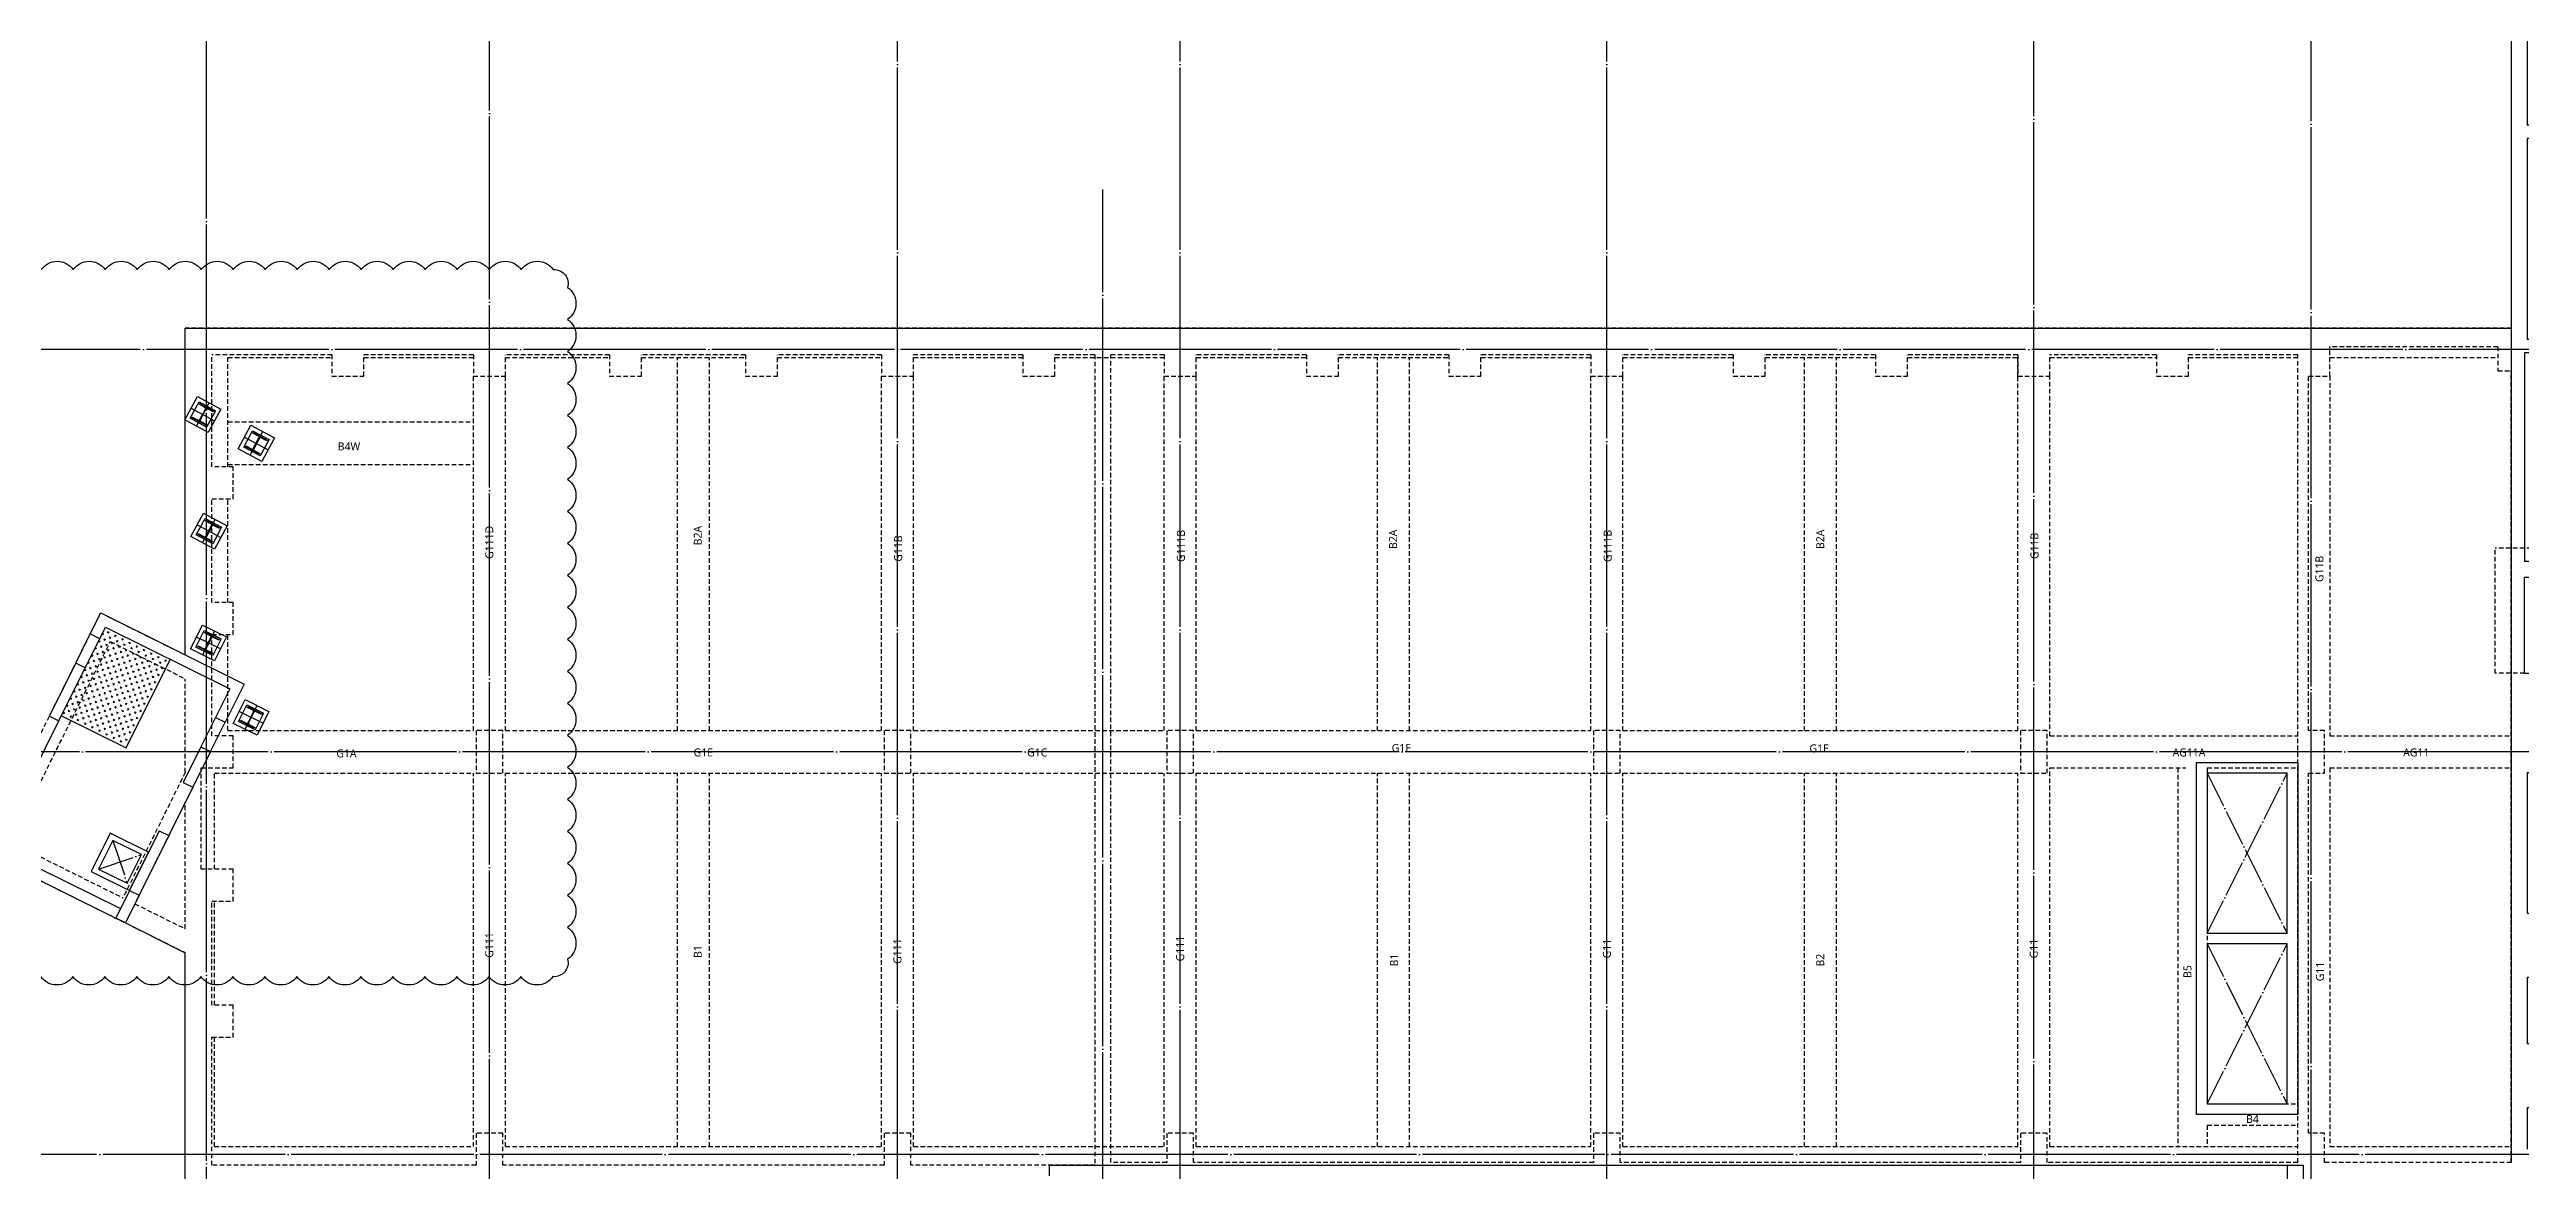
# Model space of a CAD drawing. Header units: millimetres. Extents: x 317501 to 2277231, y -321722 to 1186893.
# Drawn here: x 1524675 to 1570997, y 843628 to 864653 of the extents above; entities that cross this region are included whole.
import ezdxf
from ezdxf.enums import TextEntityAlignment as Align

# ---------------------------------------------------------------- set-up
doc = ezdxf.new("R2010")
doc.units = ezdxf.units.MM
doc.header["$LTSCALE"] = 57
for name, pattern in [('XS-지하주차장$0$CEN', [62, 60, -1, 0, -1]), ('XS-지하주차장$0$DDOT', [14, 12, -1, 0, -1]), ('XS-지하주차장$0$HID', [2.3, 1.5, -0.8])]:
    doc.linetypes.add(name, pattern=pattern)
for name, color, linetype, plot in [('XS-지하주차장$0$220126', 20, 'Continuous', False), ('XS-지하주차장$0$B-TEXT', 7, 'Continuous', False), ('XS-지하주차장$0$DEFPOINT', 144, 'Continuous', False), ('XS-지하주차장$0$G-TEXT', 3, 'Continuous', False)]:
    doc.layers.add(name, color=color, linetype=linetype, plot=plot)
for name, color, linetype in [('XS-지하주차장$0$A-STL', 3, 'Continuous'), ('XS-지하주차장$0$AWG', 5, 'XS-지하주차장$0$HID'), ('XS-지하주차장$0$B', 9, 'XS-지하주차장$0$HID'), ('XS-지하주차장$0$CEN-P', 14, 'XS-지하주차장$0$CEN'), ('XS-지하주차장$0$CROSS', 15, 'Continuous'), ('XS-지하주차장$0$DA', 7, 'XS-지하주차장$0$HID'), ('XS-지하주차장$0$EL7', 7, 'Continuous'), ('XS-지하주차장$0$G', 4, 'XS-지하주차장$0$HID'), ('XS-지하주차장$0$OPEN', 9, 'XS-지하주차장$0$DDOT'), ('XS-지하주차장$0$PL', 7, 'Continuous'), ('XS-지하주차장$0$RAMP', 7, 'Continuous'), ('XS-지하주차장$0$SLAB', 3, 'Continuous'), ('XS-지하주차장$0$W1', 2, 'Continuous'), ('XS-지하주차장$0$W1-H', 11, 'XS-지하주차장$0$HID'), ('XS-지하주차장$0$W11', 40, 'Continuous'), ('XS-지하주차장$0$WG', 6, 'XS-지하주차장$0$HID'), ('XS-지하주차장$0$점검구', 7, 'Continuous')]:
    doc.layers.add(name, color=color, linetype=linetype)
doc.styles.add('XS-지하주차장$0$맑은 고딕', font='malgun.ttf')

# ---------------------------------------------------------------- blocks, each defined once
blk = doc.blocks.new('XS-지하주차장$0$B1-W')
at = {"layer": 'XS-지하주차장$0$W1-H'}
for p, q in [((42900, 140730), (42900, 129110)), ((42900, 129110), (-700, 129110)), ((-700, 122980), (-700, 129110)), ((2050, 128610), (-200, 128610)), ((-200, 126510), (-200, 128610)), ((2050, 128610), (2050, 128210)), ((4700, 128610), (2650, 128610)), ((2650, 128210), (2650, 128610)), ((4700, 128610), (4700, 128210)), ((7250, 128610), (5300, 128610)), ((5300, 128210), (5300, 128610)), ((7250, 128610), (7250, 128210)), ((9800, 128610), (7850, 128610)), ((7850, 128210), (7850, 128610)), ((9800, 128610), (9800, 128210)), ((12350, 128610), (10400, 128610)), ((10400, 128210), (10400, 128610)), ((12350, 128610), (12350, 128210)), ((15000, 128610), (12950, 128610)), ((12950, 128210), (12950, 128610)), ((15000, 128610), (15000, 128210)), ((16350, 128610), (15600, 128610)), ((15600, 128210), (15600, 128610)), ((16350, 128610), (16350, 113410)), ((17650, 128610), (16650, 128610)), ((16650, 113460), (16650, 128610)), ((17650, 128610), (17650, 128210)), ((20315, 128610), (18250, 128610)), ((18250, 128210), (18250, 128610)), ((20315, 128610), (20315, 128210)), ((22985, 128610), (20915, 128610)), ((20915, 128210), (20915, 128610)), ((22985, 128610), (22985, 128210)), ((25650, 128610), (23585, 128610)), ((23585, 128210), (23585, 128610)), ((25650, 128610), (25650, 128210)), ((28315, 128610), (26250, 128610)), ((26250, 128210), (26250, 128610)), ((28315, 128610), (28315, 128210)), ((30985, 128610), (28915, 128610)), ((28915, 128210), (28915, 128610)), ((30985, 128610), (30985, 128210)), ((33650, 128610), (31585, 128610)), ((31585, 128210), (31585, 128610)), ((33650, 128610), (33650, 128210)), ((36250, 128610), (34250, 128610)), ((34250, 128210), (34250, 128610)), ((36250, 128610), (36250, 128210)), ((38900, 128610), (36850, 128610)), ((36850, 128210), (36850, 128610)), ((38900, 113460), (38900, 128610)), ((42650, 128760), (39500, 128760)), ((39500, 128210), (39500, 128760)), ((42650, 128760), (42650, 128310)), ((2050, 128210), (2650, 128210)), ((4700, 128210), (5300, 128210)), ((7250, 128210), (7850, 128210)), ((9800, 128210), (10400, 128210)), ((12350, 128210), (12950, 128210)), ((15000, 128210), (15600, 128210)), ((17650, 128210), (18250, 128210)), ((20315, 128210), (20915, 128210)), ((22985, 128210), (23585, 128210)), ((25650, 128210), (26250, 128210)), ((28315, 128210), (28915, 128210)), ((30985, 128210), (31585, 128210)), ((33650, 128210), (34250, 128210)), ((36250, 128210), (36850, 128210)), ((39100, 121560), (39100, 128210)), ((39100, 128210), (39500, 128210)), ((42650, 128310), (42900, 128310)), ((42900, 113460), (42900, 128310)), ((200, 126510), (-200, 126510)), ((200, 125910), (200, 126510)), ((-200, 123960), (-200, 125910)), ((-200, 125910), (200, 125910)), ((-4510, 119290), (-2286, 123767)), ((-2286, 123767), (-700, 122980)), ((200, 123960), (-200, 123960)), ((200, 123360), (200, 123960)), ((-3930, 119559), (-2105, 123231)), ((-2105, 123231), (-700, 122533)), ((-200, 121460), (-200, 123360)), ((-200, 123360), (200, 123360)), ((-700, 120778), (-700, 122533)), ((200, 121460), (-200, 121460)), ((200, 120860), (200, 121460)), ((5250, 121560), (4750, 121560)), ((4750, 121560), (4750, 120760)), ((5250, 120760), (5250, 121560)), ((12900, 121560), (12400, 121560)), ((12400, 121560), (12400, 120760)), ((12900, 120760), (12900, 121560)), ((18200, 121560), (17700, 121560)), ((17700, 121560), (17700, 120760)), ((18200, 120760), (18200, 121560)), ((26200, 121560), (25700, 121560)), ((25700, 121560), (25700, 120760)), ((26200, 120760), (26200, 121560)), ((34200, 121560), (33700, 121560)), ((33700, 121560), (33700, 120760)), ((34200, 120760), (34200, 121560)), ((39400, 121560), (39100, 121560)), ((39400, 120760), (39400, 121560)), ((-700, 120778), (-1869, 118424)), ((-400, 118960), (-400, 120860)), ((-400, 120860), (200, 120860)), ((4750, 120760), (5250, 120760)), ((12400, 120760), (12900, 120760)), ((17700, 120760), (18200, 120760)), ((25700, 120760), (26200, 120760)), ((33700, 120760), (34200, 120760)), ((39100, 114010), (39100, 120760)), ((39100, 120760), (39400, 120760)), ((-700, 120216), (-1646, 118313)), ((-700, 117843), (-700, 120216)), ((-4510, 119290), (-700, 117397)), ((-3884, 119425), (-1869, 118424)), ((200, 118960), (-400, 118960)), ((200, 118360), (200, 118960)), ((-1646, 118313), (-700, 117843)), ((-200, 116410), (-200, 118360)), ((-200, 118360), (200, 118360)), ((-700, 48240), (-700, 117397)), ((200, 116410), (-200, 116410)), ((200, 115810), (200, 116410)), ((-200, 113410), (-200, 115810)), ((-200, 115810), (200, 115810)), ((5250, 114010), (4750, 114010)), ((4750, 114010), (4750, 113410)), ((5250, 113410), (5250, 114010)), ((12900, 114010), (12400, 114010)), ((12400, 114010), (12400, 113410)), ((12900, 113410), (12900, 114010)), ((18200, 114010), (17700, 114010)), ((17700, 114010), (17700, 113460)), ((18200, 113460), (18200, 114010)), ((26200, 114010), (25700, 114010)), ((25700, 114010), (25700, 113460)), ((26200, 113460), (26200, 114010)), ((34200, 114010), (33700, 114010)), ((33700, 114010), (33700, 113460)), ((34200, 113460), (34200, 114010)), ((39400, 114010), (39100, 114010)), ((39400, 113460), (39400, 114010)), ((4750, 113410), (-200, 113410)), ((12400, 113410), (5250, 113410)), ((16350, 113410), (12900, 113410)), ((17700, 113460), (16650, 113460)), ((25700, 113460), (18200, 113460)), ((33700, 113460), (26200, 113460)), ((38900, 113460), (34200, 113460)), ((42900, 113460), (39400, 113460))]:
    blk.add_line(p, q, dxfattribs=at)
blk = doc.blocks.new('XS-지하주차장$0$101')
at = {"layer": 'XS-지하주차장$0$W11'}
for p, q in [((29145, 18575), (29145, 27800)), ((29145, 27800), (40060, 27800)), ((40060, 27500), (40060, 27800)), ((30635, 27500), (29345, 27500)), ((29345, 18275), (29345, 27500)), ((30635, 27500), (30635, 27000)), ((32495, 27500), (32495, 27000)), ((32495, 27500), (35130, 27500)), ((35130, 27500), (35130, 27000)), ((36330, 27500), (37575, 27500)), ((36330, 27500), (36330, 27000)), ((37575, 27500), (37575, 27000)), ((38775, 27500), (38775, 27000)), ((38775, 27500), (40060, 27500)), ((32495, 27000), (30635, 27000)), ((36330, 27000), (35130, 27000)), ((38775, 27000), (37575, 27000)), ((37775, 24570), (36240, 24570)), ((36240, 24570), (36240, 24320)), ((37775, 24570), (37775, 24320)), ((37775, 24320), (36240, 24320)), ((30635, 22175), (30635, 21475)), ((30635, 22175), (32495, 22175)), ((32495, 22175), (32495, 19225)), ((30635, 21475), (31795, 21475)), ((31795, 21475), (31795, 20700)), ((31795, 19925), (31795, 20700)), ((30635, 19225), (30635, 19925)), ((30635, 19925), (31795, 19925)), ((30635, 19225), (32495, 19225)), ((20835, 10415), (20835, 18575)), ((29145, 18575), (20835, 18575)), ((21135, 15875), (21135, 18275)), ((21135, 18275), (23735, 18275)), ((23735, 17670), (23735, 18275)), ((24035, 17670), (24035, 18275)), ((26235, 18275), (24035, 18275)), ((26235, 17675), (26235, 18275)), ((26535, 18275), (28835, 18275)), ((26535, 17675), (26535, 18275)), ((28835, 13375), (28835, 18275)), ((29135, 10725), (29135, 18275)), ((29135, 18275), (29345, 18275)), ((23735, 17670), (24035, 17670)), ((26235, 17675), (26535, 17675)), ((37775, 17080), (36240, 17080)), ((36240, 16830), (36240, 17080)), ((37775, 16830), (36240, 16830)), ((37775, 16830), (37775, 17080)), ((26235, 15165), (26235, 16485)), ((26235, 16485), (26535, 16485)), ((26535, 15165), (26535, 16485)), ((21135, 15875), (23735, 15875)), ((23735, 15875), (23735, 16000)), ((24035, 16000), (23735, 16000)), ((24035, 15575), (24035, 16000)), ((21135, 11025), (21135, 15575)), ((21135, 15575), (24035, 15575)), ((26235, 15165), (26535, 15165)), ((23735, 11025), (23735, 14465)), ((23735, 14465), (24035, 14465)), ((24035, 10725), (24035, 14465)), ((32495, 14660), (30635, 14660)), ((30635, 13860), (30635, 14660)), ((32495, 14110), (32495, 14660)), ((35130, 14110), (35130, 14660)), ((36330, 14660), (35130, 14660)), ((36330, 13860), (36330, 14660)), ((37575, 13860), (37575, 14660)), ((38775, 14660), (37575, 14660)), ((38775, 14110), (38775, 14660)), ((26235, 13075), (26235, 13975)), ((26235, 13975), (26535, 13975)), ((26535, 13375), (26535, 13975)), ((35130, 14110), (32495, 14110)), ((40060, 14110), (38775, 14110)), ((40060, 14110), (40060, 13860)), ((7250, 13475), (0, 13475)), ((0, 13475), (0, 0)), ((7250, 13475), (7250, 10415)), ((36330, 13860), (30635, 13860)), ((40060, 13860), (37575, 13860)), ((300, 13175), (300, 10575)), ((4850, 13175), (300, 13175)), ((4850, 13175), (4850, 11685)), ((6950, 13175), (5150, 13175)), ((5150, 13175), (5150, 11685)), ((6950, 13175), (6950, 10065)), ((26235, 13075), (28835, 13075)), ((26535, 13375), (28835, 13375)), ((28835, 10725), (28835, 13075)), ((4850, 11685), (5150, 11685)), ((21135, 11025), (23735, 11025)), ((21135, 10275), (21135, 10725)), ((21135, 10725), (24035, 10725)), ((28835, 10725), (29135, 10725)), ((37775, 11090), (36240, 11090)), ((36240, 11090), (36240, 10840)), ((37775, 10840), (36240, 10840)), ((37775, 11090), (37775, 10840)), ((5840, 10575), (300, 10575)), ((5840, 10275), (300, 10275)), ((300, 10275), (300, 8925)), ((5840, 10575), (5840, 10275)), ((20835, 10415), (7250, 10415)), ((19235, 10065), (19235, 10275)), ((21135, 10275), (19235, 10275)), ((19235, 10065), (6950, 10065)), ((300, 8925), (1115, 8925)), ((1115, 8625), (1115, 8925)), ((2325, 8625), (2325, 8925)), ((2325, 8925), (3125, 8925)), ((3125, 8925), (3125, 8625)), ((4345, 8925), (4345, 8625)), ((4345, 8925), (5675, 8925)), ((5675, 8925), (5675, 7505)), ((8455, 8925), (7125, 8925)), ((7125, 8925), (7125, 7505)), ((8455, 8925), (8455, 8625)), ((9675, 8925), (9675, 8625)), ((10475, 8925), (9675, 8925)), ((10475, 8625), (10475, 8925)), ((11685, 8625), (11685, 8925)), ((12440, 8925), (11685, 8925)), ((13205, 8925), (12440, 8925)), ((13205, 8925), (13205, 8625)), ((15215, 8925), (14425, 8925)), ((14425, 8925), (14425, 8625)), ((15215, 8925), (15215, 7875)), ((17705, 8925), (18495, 8925)), ((17705, 8925), (17705, 7875)), ((18495, 8925), (18495, 8625)), ((19715, 8925), (20480, 8925)), ((19715, 8925), (19715, 8625)), ((21245, 8925), (20480, 8925)), ((21245, 8925), (21245, 8625)), ((23255, 8925), (22465, 8925)), ((22465, 8925), (22465, 8625)), ((23255, 8925), (23255, 7875)), ((25745, 8925), (26535, 8925)), ((25745, 8925), (25745, 7875)), ((26535, 8925), (26535, 8625)), ((27755, 8925), (28535, 8925)), ((27755, 8925), (27755, 8625)), ((28535, 8925), (28835, 8925)), ((28835, 8925), (28835, 370)), ((300, 8625), (1115, 8625)), ((300, 8625), (300, 4630)), ((2325, 8625), (3125, 8625)), ((4345, 8625), (5375, 8625)), ((5375, 8625), (5375, 7205)), ((8455, 8625), (7425, 8625)), ((7425, 8625), (7425, 7205)), ((10475, 8625), (9675, 8625)), ((12290, 8625), (11685, 8625)), ((12290, 4630), (12290, 8625)), ((12540, 8625), (12540, 1705)), ((13205, 8625), (12540, 8625)), ((14915, 8625), (14425, 8625)), ((14915, 8625), (14915, 7575)), ((18005, 8625), (18495, 8625)), ((18005, 8625), (18005, 7575)), ((19715, 8625), (20355, 8625)), ((20355, 8625), (20355, 4650)), ((20605, 8625), (20605, 4650)), ((21245, 8625), (20605, 8625)), ((22955, 8625), (22465, 8625)), ((22955, 8625), (22955, 7575)), ((26045, 8625), (26535, 8625)), ((26045, 8625), (26045, 7575)), ((27755, 8625), (28535, 8625)), ((28535, 8625), (28535, 1705)), ((30635, 8695), (30635, 7995)), ((30635, 8695), (32495, 8695)), ((32495, 5745), (32495, 8695)), ((2930, 7925), (2930, 7295)), ((2930, 7925), (3180, 7925)), ((3180, 7925), (3180, 7295)), ((9620, 7925), (9620, 7295)), ((9870, 7925), (9620, 7925)), ((9870, 7925), (9870, 7295)), ((16460, 7875), (15215, 7875)), ((16460, 7875), (17705, 7875)), ((24500, 7875), (23255, 7875)), ((24500, 7875), (25745, 7875)), ((30635, 7995), (31795, 7995)), ((31795, 7995), (31795, 7220)), ((5675, 7505), (6400, 7505)), ((7125, 7505), (6400, 7505)), ((16335, 7575), (14915, 7575)), ((16335, 4805), (16335, 7575)), ((16585, 4805), (16585, 7575)), ((16585, 7575), (18005, 7575)), ((24375, 7575), (22955, 7575)), ((24375, 4805), (24375, 7575)), ((24625, 4805), (24625, 7575)), ((24625, 7575), (26045, 7575)), ((2930, 7295), (3180, 7295)), ((5375, 7205), (6275, 7205)), ((6275, 1585), (6275, 7205)), ((6525, 1585), (6525, 7205)), ((7425, 7205), (6525, 7205)), ((9870, 7295), (9620, 7295)), ((31795, 6445), (31795, 7220)), ((35130, 6520), (35130, 7320)), ((36330, 7320), (35130, 7320)), ((36330, 6520), (36330, 7320)), ((37575, 6520), (37575, 7320)), ((38775, 7320), (37575, 7320)), ((38775, 6520), (38775, 7320)), ((36330, 6520), (35130, 6520)), ((38775, 6520), (37575, 6520)), ((30635, 5745), (30635, 6445)), ((30635, 6445), (31795, 6445)), ((30635, 5745), (32495, 5745)), ((16335, 4805), (16460, 4805)), ((16585, 4805), (16460, 4805)), ((20355, 4650), (20605, 4650)), ((24375, 4805), (24500, 4805)), ((24625, 4805), (24500, 4805)), ((300, 4630), (3180, 4630)), ((300, 4380), (3180, 4380)), ((300, 4380), (300, 1585)), ((3180, 4380), (3180, 4630)), ((12290, 4630), (9620, 4630)), ((9620, 4380), (9620, 4630)), ((12290, 4380), (9620, 4380)), ((12290, 1585), (12290, 4380)), ((2930, 2285), (2930, 3520)), ((2930, 3520), (3180, 3520)), ((3180, 2285), (3180, 3520)), ((9620, 2285), (9620, 3520)), ((9870, 3520), (9620, 3520)), ((9870, 2285), (9870, 3520)), ((16335, 1705), (16335, 3305)), ((16335, 3305), (16460, 3305)), ((16585, 3305), (16460, 3305)), ((16585, 1705), (16585, 3305)), ((20355, 3650), (20605, 3650)), ((20355, 3650), (20355, 1705)), ((20605, 3650), (20605, 1705)), ((24375, 1705), (24375, 3305)), ((24375, 3305), (24500, 3305)), ((24625, 3305), (24500, 3305)), ((24625, 1705), (24625, 3305)), ((37775, 3600), (36240, 3600)), ((36240, 3350), (36240, 3600)), ((37775, 3350), (36240, 3350)), ((37775, 3350), (37775, 3600)), ((2930, 2285), (3180, 2285)), ((9870, 2285), (9620, 2285)), ((300, 1585), (1600, 1585)), ((1600, 1285), (1600, 1585)), ((2910, 1585), (3310, 1585)), ((2910, 1285), (2910, 1585)), ((3310, 1285), (3310, 1585)), ((4920, 1585), (6275, 1585)), ((4920, 1285), (4920, 1585)), ((7880, 1585), (6525, 1585)), ((7880, 1285), (7880, 1585)), ((9890, 1585), (9490, 1585)), ((9490, 1285), (9490, 1585)), ((9890, 1285), (9890, 1585)), ((11200, 1285), (11200, 1585)), ((12290, 1585), (11200, 1585)), ((12540, 1705), (13170, 1705)), ((12540, 1405), (12540, 420)), ((12540, 1405), (13170, 1405)), ((13170, 1705), (13170, 1405)), ((14980, 1705), (16335, 1705)), ((14980, 1705), (14980, 1405)), ((14980, 1405), (16335, 1405)), ((16335, 1405), (16335, 420)), ((17940, 1705), (16585, 1705)), ((17940, 1405), (16585, 1405)), ((16585, 1405), (16585, 420)), ((17940, 1705), (17940, 1405)), ((20355, 1705), (19750, 1705)), ((19750, 1705), (19750, 1405)), ((20355, 1405), (19750, 1405)), ((20355, 1405), (20355, 420)), ((20605, 1705), (21210, 1705)), ((20605, 1405), (20605, 420)), ((20605, 1405), (21210, 1405)), ((21210, 1705), (21210, 1405)), ((23020, 1705), (24375, 1705)), ((23020, 1705), (23020, 1405)), ((23020, 1405), (24375, 1405)), ((24375, 1405), (24375, 420)), ((25980, 1705), (24625, 1705)), ((25980, 1405), (24625, 1405)), ((24625, 1405), (24625, 370)), ((25980, 1705), (25980, 1405)), ((28535, 1705), (27790, 1705)), ((27790, 1705), (27790, 1405)), ((28535, 1405), (27790, 1405)), ((28535, 1405), (28535, 370)), ((300, 1285), (1600, 1285)), ((300, 1285), (300, 300)), ((2910, 1285), (3310, 1285)), ((4920, 1285), (6275, 1285)), ((6275, 1285), (6275, 300)), ((7880, 1285), (6525, 1285)), ((6525, 1285), (6525, 300)), ((9890, 1285), (9490, 1285)), ((12290, 1285), (11200, 1285)), ((12290, 1285), (12290, 420)), ((32495, 920), (30635, 920)), ((30635, 370), (30635, 920)), ((32495, 420), (32495, 920)), ((35130, 420), (35130, 920)), ((36330, 920), (35130, 920)), ((36330, 420), (36330, 920)), ((38775, 920), (37575, 920)), ((37575, 420), (37575, 920)), ((38775, 420), (38775, 920)), ((0, 0), (12540, 0)), ((300, 300), (6275, 300)), ((6525, 300), (12240, 300)), ((12240, 420), (12240, 300)), ((12240, 420), (12290, 420)), ((12540, 420), (16335, 420)), ((12540, 120), (12540, 0)), ((12540, 120), (39810, 120)), ((16585, 420), (20355, 420)), ((20605, 420), (24375, 420)), ((24625, 370), (28535, 370)), ((30635, 370), (28835, 370)), ((32495, 420), (35130, 420)), ((36330, 420), (37575, 420)), ((38775, 420), (39560, 420))]:
    blk.add_line(p, q, dxfattribs=at)
for points in [[(36330, 20300), (35130, 20300), (35130, 21100), (36330, 21100)], [(38775, 20300), (37575, 20300), (37575, 21100), (38775, 21100)]]:
    blk.add_lwpolyline(points, close=True, dxfattribs=at)
blk = doc.blocks.new('XS-지하주차장$0$H-300X300X10X15')
at = {"color": 0, "linetype": 'ByBlock'}
blk.add_lwpolyline([(-150, -150), (-150, -135), (-27, -135, 0.414214), (-5, -113), (-5, 113, 0.414214), (-27, 135), (-150, 135), (-150, 150), (150, 150), (150, 135), (27, 135, 0.414214), (5, 113), (5, -113, 0.414214), (27, -135), (150, -135), (150, -150)], format="xyb", close=True, dxfattribs=at)
blk = doc.blocks.new('XS-지하주차장$0$SC1')
at = {"layer": 'XS-지하주차장$0$DEFPOINT'}
for p, q in [((-250, 0), (250, 0)), ((0, 250), (0, -250))]:
    blk.add_line(p, q, dxfattribs=at)
at = {"layer": 'XS-지하주차장$0$PL'}
blk.add_lwpolyline([(-175, -175), (-175, 175), (175, 175), (175, -175)], close=True, dxfattribs=at)
at = {"layer": 'XS-지하주차장$0$W1'}
blk.add_lwpolyline([(-250, -250), (-250, 250), (250, 250), (250, -250)], close=True, dxfattribs=at)
at = {"layer": 'XS-지하주차장$0$A-STL', "rotation": 90.0000000000057}
blk.add_blockref('XS-지하주차장$0$H-300X300X10X15', (0, 0), dxfattribs=at)

msp = doc.modelspace()

# ---------------------------------------------------------------- hatches: boundary and pattern name
at = {"layer": 'XS-지하주차장$0$CROSS'}
h = msp.add_hatch(dxfattribs=at)
h.set_pattern_fill('CROSS', color=256, scale=300, angle=63.58092, style=0)
h.set_pattern_definition([(63.5809, (1528567.354, 835734.27), (-33.79726, 100.53728), [37.5, -112.5]), (153.5809, (1528592.49, 835742.72), (-100.53728, -33.79726), [37.5, -112.5])])
h.paths.add_polyline_path([(1526939.7, 853214), (1525726.2, 853816.9), (1524900.8, 852155.6), (1526114.3, 851552.7)])

# ---------------------------------------------------------------- linework, layer by layer
at = {"layer": 'XS-지하주차장$0$220126'}
msp.add_lwpolyline([(1524520.7, 860522.4, -0.5205671), (1525120.7, 860522.4, -0.5205671), (1525720.7, 860522.4, -0.5205671), (1526320.7, 860522.4, -0.5205671), (1526920.7, 860522.4, -0.5205671), (1527520.7, 860522.4, -0.5205671), (1528120.7, 860522.4, -0.5205671), (1528720.7, 860522.4, -0.5205671), (1529320.7, 860522.4, -0.5205671), (1529920.7, 860522.4, -0.5205671), (1530520.7, 860522.4, -0.5205671), (1531120.7, 860522.4, -0.5205671), (1531720.7, 860522.4, -0.5205671), (1532320.7, 860522.4, -0.5205671), (1532920.7, 860522.4, -0.5205671), (1533520.7, 860522.4, -0.5205671), (1534120.7, 860522.4, -0.5205671), (1534388.6, 860190.4, -0.5205671), (1534388.6, 859590.4, -0.5205671), (1534388.6, 858990.4, -0.5205671), (1534388.6, 858390.4, -0.5205671), (1534388.6, 857790.4, -0.5205671), (1534388.6, 857190.4, -0.5205671), (1534388.6, 856590.4, -0.5205671), (1534388.6, 855990.4, -0.5205671), (1534388.6, 855390.4, -0.5205671), (1534388.6, 854790.4, -0.5205671), (1534388.6, 854190.4, -0.5205671), (1534388.6, 853590.4, -0.5205671), (1534388.6, 852990.4, -0.5205671), (1534388.6, 852390.4, -0.5205671), (1534388.6, 851790.4, -0.5205671), (1534388.6, 851190.4, -0.5205671), (1534388.6, 850590.4, -0.5205671), (1534388.6, 849990.4, -0.5205671), (1534388.6, 849390.4, -0.5205671), (1534388.6, 848790.4, -0.5205671), (1534388.6, 848190.4, -0.5205671), (1534388.6, 847590.4, -0.5205671), (1534114.5, 847264.5, -0.5205671), (1533514.5, 847264.5, -0.5205671), (1532914.5, 847264.5, -0.5205671), (1532314.5, 847264.5, -0.5205671), (1531714.5, 847264.5, -0.5205671), (1531114.5, 847264.5, -0.5205671), (1530514.5, 847264.5, -0.5205671), (1529914.5, 847264.5, -0.5205671), (1529314.5, 847264.5, -0.5205671), (1528714.5, 847264.5, -0.5205671), (1528114.5, 847264.5, -0.5205671), (1527514.5, 847264.5, -0.5205671), (1526914.5, 847264.5, -0.5205671), (1526314.5, 847264.5, -0.5205671), (1525714.5, 847264.5, -0.5205671), (1525114.5, 847264.5, -0.5205671), (1524514.5, 847264.5, -0.5205671)], format="xyb", dxfattribs=at)
at = {"layer": 'XS-지하주차장$0$AWG'}
for p, q in [((1570521.6, 852952.6), (1570521.6, 855302.6)), ((1571856.6, 855302.6), (1570521.6, 855302.6)), ((1571071.6, 852952.6), (1570521.6, 852952.6))]:
    msp.add_line(p, q, dxfattribs=at)
at = {"layer": 'XS-지하주차장$0$B'}
for p, q in [((1536446.6, 851877.6), (1536446.6, 858877.6)), ((1537046.6, 851877.6), (1537046.6, 858877.6)), ((1549571.6, 851877.6), (1549571.6, 858877.6)), ((1550171.6, 851877.6), (1550171.6, 858877.6)), ((1557571.6, 851877.6), (1557571.6, 858877.6)), ((1558171.6, 851877.6), (1558171.6, 858877.6)), ((1528021.6, 857667.6), (1532621.6, 857667.6)), ((1528021.6, 856867.6), (1532621.6, 856867.6)), ((1536446.6, 844077.6), (1536446.6, 851077.6)), ((1537046.6, 844077.6), (1537046.6, 851077.6)), ((1549571.6, 844077.6), (1549571.6, 851077.6)), ((1550171.6, 844077.6), (1550171.6, 851077.6)), ((1557571.6, 844077.6), (1557571.6, 851077.6)), ((1558171.6, 844077.6), (1558171.6, 851077.6)), ((1564571.6, 851177.6), (1564571.6, 844077.6)), ((1565121.6, 851177.6), (1565121.6, 844877.6)), ((1565121.6, 844877.6), (1566821.6, 844877.6)), ((1565121.6, 844477.6), (1565121.6, 844077.6)), ((1565121.6, 844477.6), (1566821.6, 844477.6))]:
    msp.add_line(p, q, dxfattribs=at)
at = {"layer": 'XS-지하주차장$0$CEN-P'}
for p, q in [((1527621.6, 709517.6), (1527621.6, 904517.6)), ((1532921.6, 778687.6), (1532921.6, 904517.6)), ((1540571.6, 786677.6), (1540571.6, 904517.6)), ((1545871.6, 786677.6), (1545871.6, 904517.6)), ((1553871.6, 786677.6), (1553871.6, 904517.6)), ((1561871.6, 746777.6), (1561871.6, 904517.6)), ((1567071.6, 803227.6), (1567071.6, 904517.6)), ((1544421.6, 842427.6), (1544421.6, 862027.6)), ((1572321.6, 859027.6), (1492421.6, 859027.6)), ((1571181.6, 851477.6), (1492421.6, 851477.6)), ((1716401.6, 843927.6), (1492421.6, 843927.6))]:
    msp.add_line(p, q, dxfattribs=at)
at = {"layer": 'XS-지하주차장$0$DA', "linetype": 'Continuous'}
msp.add_lwpolyline([(1564921.6, 851277.6), (1566821.6, 851277.6), (1566821.6, 844677.6), (1564921.6, 844677.6)], close=True, dxfattribs=at)
for points in [[(1566621.6, 851077.6), (1565121.6, 851077.6), (1565121.6, 848077.6), (1566621.6, 848077.6), (1566621.6, 851077.6)], [(1566621.6, 847877.6), (1565121.6, 847877.6), (1565121.6, 844877.6), (1566621.6, 844877.6), (1566621.6, 847877.6)]]:
    msp.add_lwpolyline(points, dxfattribs=at)
at = {"layer": 'XS-지하주차장$0$EL7'}
for p, q in [((1525168.9, 853144.6), (1525440.3, 853690.9)), ((1525348, 853055.7), (1525619.4, 853601.9)), ((1523848.6, 850037.6), (1524854.1, 852061.6)), ((1527787.7, 852122.7), (1527516.3, 851576.4)), ((1527695.4, 851487.4), (1527966.8, 852033.7)), ((1523948.2, 849563.8), (1526008, 848540.5)), ((1526733.2, 850000.2), (1526177, 848880.8)), ((1526912.3, 849911.2), (1526356.2, 848791.8)), ((1526733.2, 850000.2), (1526912.3, 849911.2)), ((1523859.2, 849384.7), (1525919, 848361.4)), ((1526098.1, 848272.4), (1527221.6, 847714.2))]:
    msp.add_line(p, q, dxfattribs=at)
for points in [[(1527221.6, 853297.3), (1527221.6, 859427.6), (1570821.6, 859427.6)], [(1528221.6, 778557.6), (1527221.6, 778557.6), (1527221.6, 847714.2)]]:
    msp.add_lwpolyline(points, dxfattribs=at)
at = {"layer": 'XS-지하주차장$0$G'}
for p, q in [((1561571.6, 858527.6), (1561571.6, 858877.6)), ((1562171.6, 858527.6), (1562171.6, 858877.6)), ((1532621.6, 851877.6), (1532621.6, 858527.6)), ((1533221.6, 851877.6), (1533221.6, 858527.6)), ((1540271.6, 851877.6), (1540271.6, 858527.6)), ((1540871.6, 851877.6), (1540871.6, 858527.6)), ((1545571.6, 851877.6), (1545571.6, 858527.6)), ((1546171.6, 851877.6), (1546171.6, 858527.6)), ((1553571.6, 851877.6), (1553571.6, 858527.6)), ((1554171.6, 851877.6), (1554171.6, 858527.6)), ((1561571.6, 851877.6), (1561571.6, 858527.6)), ((1562171.6, 851777.6), (1562171.6, 858527.6)), ((1567421.6, 858527.6), (1567421.6, 851777.6)), ((1528021.6, 851877.6), (1532621.6, 851877.6)), ((1533221.6, 851877.6), (1540271.6, 851877.6)), ((1540871.6, 851877.6), (1545571.6, 851877.6)), ((1546171.6, 851877.6), (1553571.6, 851877.6)), ((1554171.6, 851877.6), (1561571.6, 851877.6)), ((1562171.6, 851777.6), (1566821.6, 851777.6)), ((1567421.6, 851777.6), (1570821.6, 851777.6)), ((1527771.6, 851077.6), (1532621.6, 851077.6)), ((1532621.6, 844077.6), (1532621.6, 851077.6)), ((1533221.6, 851077.6), (1540271.6, 851077.6)), ((1533221.6, 844077.6), (1533221.6, 851077.6)), ((1540271.6, 844077.6), (1540271.6, 851077.6)), ((1540871.6, 851077.6), (1545571.6, 851077.6)), ((1540871.6, 844077.6), (1540871.6, 851077.6)), ((1545571.6, 844077.6), (1545571.6, 851077.6)), ((1546171.6, 851077.6), (1553571.6, 851077.6)), ((1546171.6, 844077.6), (1546171.6, 851077.6)), ((1553571.6, 844077.6), (1553571.6, 851077.6)), ((1554171.6, 851077.6), (1561571.6, 851077.6)), ((1554171.6, 844077.6), (1554171.6, 851077.6)), ((1561571.6, 844077.6), (1561571.6, 851077.6)), ((1562171.6, 844077.6), (1562171.6, 851177.6)), ((1562171.6, 851177.6), (1564721.6, 851177.6)), ((1565121.6, 851177.6), (1566821.6, 851177.6)), ((1567421.6, 851177.6), (1570821.6, 851177.6)), ((1567421.6, 851177.6), (1567421.6, 844077.6))]:
    msp.add_line(p, q, dxfattribs=at)
at = {"layer": 'XS-지하주차장$0$G', "linetype": 'Continuous'}
for p, q in [((1566621.6, 843727.6), (1566921.6, 843727.6)), ((1566921.6, 843727.6), (1566921.6, 836527.6))]:
    msp.add_line(p, q, dxfattribs=at)
at = {"layer": 'XS-지하주차장$0$OPEN'}
for p, q in [((1525594.6, 849281.8), (1526398.9, 849552.2)), ((1525861.6, 849819.1), (1526132, 849014.8))]:
    msp.add_line(p, q, dxfattribs=at)
for points in [[(1565121.6, 848077.6), (1566621.6, 851077.6)], [(1565121.6, 851077.6), (1566621.6, 848077.6)], [(1565121.6, 844877.6), (1566621.6, 847877.6)], [(1565121.6, 847877.6), (1566621.6, 844877.6)]]:
    msp.add_lwpolyline(points, dxfattribs=at)
at = {"layer": 'XS-지하주차장$0$RAMP'}
for p, q in [((1543421.6, 843727.6), (1566621.6, 843727.6)), ((1543421.6, 843527.6), (1543421.6, 843727.6)), ((1566621.6, 843727.6), (1566621.6, 836327.6))]:
    msp.add_line(p, q, dxfattribs=at)
at = {"layer": 'XS-지하주차장$0$SLAB'}
for p, q in [((1526114.3, 851552.7), (1526939.7, 853214)), ((1524900.8, 852155.6), (1526114.3, 851552.7)), ((1527361.7, 850815.8), (1526912.3, 849911.2))]:
    msp.add_line(p, q, dxfattribs=at)
at = {"layer": 'XS-지하주차장$0$W1'}
for p, q in [((1525440.3, 853690.9), (1525636.1, 854085)), ((1525619.4, 853601.9), (1525726.2, 853816.9)), ((1525636.1, 854085), (1528322.8, 852750.2)), ((1525726.2, 853816.9), (1528054.7, 852660.1)), ((1525619.4, 853601.9), (1525440.3, 853690.9)), ((1524675, 852150.6), (1525168.9, 853144.6)), ((1524854.1, 852061.6), (1525348, 853055.7)), ((1525348, 853055.7), (1525168.9, 853144.6)), ((1528054.7, 852660.1), (1527787.7, 852122.7)), ((1528322.8, 852750.2), (1527966.8, 852033.7)), ((1524675, 852150.6), (1524854.1, 852061.6)), ((1527787.7, 852122.7), (1527966.8, 852033.7)), ((1527516.3, 851576.4), (1527182.6, 850904.8)), ((1527695.4, 851487.4), (1527361.7, 850815.8)), ((1527516.3, 851576.4), (1527695.4, 851487.4)), ((1527182.6, 850904.8), (1527361.7, 850815.8)), ((1526177, 848880.8), (1525919, 848361.4)), ((1526356.2, 848791.8), (1526098.1, 848272.4)), ((1526177, 848880.8), (1526356.2, 848791.8)), ((1526098.1, 848272.4), (1525919, 848361.4))]:
    msp.add_line(p, q, dxfattribs=at)
at = {"layer": 'XS-지하주차장$0$WG'}
for p, q in [((1528021.6, 856827.6), (1528021.6, 858877.6)), ((1528021.6, 858877.6), (1529971.6, 858877.6)), ((1530571.6, 858877.6), (1532621.6, 858877.6)), ((1533221.6, 858877.6), (1535171.6, 858877.6)), ((1535771.6, 858877.6), (1537721.6, 858877.6)), ((1538321.6, 858877.6), (1540271.6, 858877.6)), ((1540871.6, 858877.6), (1542921.6, 858877.6)), ((1543521.6, 858877.6), (1545571.6, 858877.6)), ((1546171.6, 858877.6), (1548236.6, 858877.6)), ((1548836.6, 858877.6), (1550906.6, 858877.6)), ((1551506.6, 858877.6), (1553571.6, 858877.6)), ((1554171.6, 858877.6), (1556236.6, 858877.6)), ((1556836.6, 858877.6), (1558906.6, 858877.6)), ((1559506.6, 858877.6), (1561571.6, 858877.6)), ((1562171.6, 858877.6), (1564171.6, 858877.6)), ((1564771.6, 858877.6), (1566821.6, 858877.6)), ((1567421.6, 858877.6), (1570571.6, 858877.6)), ((1528021.6, 854277.6), (1528021.6, 856227.6)), ((1528021.6, 851877.6), (1528021.6, 853677.6)), ((1527771.6, 849277.6), (1527771.6, 851077.6)), ((1527771.6, 846727.6), (1527771.6, 848677.6)), ((1527771.6, 844077.6), (1527771.6, 846127.6)), ((1527771.6, 844077.6), (1532621.6, 844077.6)), ((1533221.6, 844077.6), (1540271.6, 844077.6)), ((1540871.6, 844077.6), (1545571.6, 844077.6)), ((1546171.6, 844077.6), (1553571.6, 844077.6)), ((1554171.6, 844077.6), (1561571.6, 844077.6)), ((1562171.6, 844077.6), (1566821.6, 844077.6)), ((1567421.6, 844077.6), (1570821.6, 844077.6))]:
    msp.add_line(p, q, dxfattribs=at)
at = {"layer": 'XS-지하주차장$0$점검구'}
for points in [[(1526533, 849597.2), (1525816.5, 849953.2), (1525460.6, 849236.7), (1526177, 848880.8)], [(1526398.9, 849552.2), (1525861.6, 849819.1), (1525594.6, 849281.8), (1526132, 849014.8)]]:
    msp.add_lwpolyline(points, close=True, dxfattribs=at)

# ---------------------------------------------------------------- block references
at = {"layer": 'XS-지하주차장$0$W1'}
for p, rotation in [((1527550.7, 857806.8), 61.64645411555883), ((1528553.9, 857265.4), 61.64645411555883), ((1527665.8, 855619.7), 61.64645411555883), ((1527656.7, 853522.2), 243.5809154911988), ((1528454, 852126.7), 243.5809154911988)]:
    msp.add_blockref('XS-지하주차장$0$SC1', p, dxfattribs=dict(at, rotation=rotation))
at = {"layer": 'XS-지하주차장$0$W1-H'}
msp.add_blockref('XS-지하주차장$0$B1-W', (1527921.6, 730317.6), dxfattribs=at)
at = {"layer": 'XS-지하주차장$0$W11', "rotation": 270}
msp.add_blockref('XS-지하주차장$0$101', (1570701.6, 883587.6), dxfattribs=at)

# ---------------------------------------------------------------- texts
at = {"layer": 'XS-지하주차장$0$B-TEXT', "color": 0, "style": 'XS-지하주차장$0$맑은 고딕'}
for s, p in [('B4W', (1530289.7, 857207.7)), ('B4', (1565971.6, 844595.2))]:
    msp.add_text(s, height=150, dxfattribs=at).set_placement(p, align=Align.MIDDLE_CENTER)
for s, p in [('G111D', (1532920.3, 855408)), ('B2A', (1536828.8, 855535.6)), ('G111B', (1545884.5, 855340.8)), ('B2A', (1549861.8, 855466.2)), ('G111B', (1553884.5, 855340.8)), ('B2A', (1557868.9, 855466.2)), ('G11B', (1561884.5, 855340.8)), ('G11B', (1540584.5, 855291.4)), ('G11B', (1567225.5, 854910.4)), ('G111', (1532920.3, 847858)), ('B1', (1536828.8, 847735.6)), ('G111', (1540570.3, 847741.4)), ('G111', (1545870.3, 847790.8)), ('G11', (1553870.3, 847790.8)), ('G11', (1561870.3, 847790.8)), ('B1', (1549881.8, 847575.3)), ('B2', (1557868.9, 847575.3)), ('B5', (1564751.9, 847360.4)), ('G11', (1567236.9, 847360.4))]:
    msp.add_text(s, height=150, rotation=90, dxfattribs=at).set_placement(p, align=Align.MIDDLE_CENTER)
at = {"layer": 'XS-지하주차장$0$G-TEXT', "color": 3, "style": 'XS-지하주차장$0$맑은 고딕'}
for s, p in [('G1A', (1530242.8, 851450.9)), ('G1E', (1536932.1, 851468.8)), ('G1C', (1543189.9, 851469)), ('G1E', (1550017.4, 851553.4)), ('G1E', (1557848.5, 851543.9)), ('AG11A', (1564781.3, 851469)), ('AG11', (1569040.9, 851469))]:
    msp.add_text(s, height=150, dxfattribs=at).set_placement(p, align=Align.MIDDLE_CENTER)

doc.saveas('drawing.dxf')
